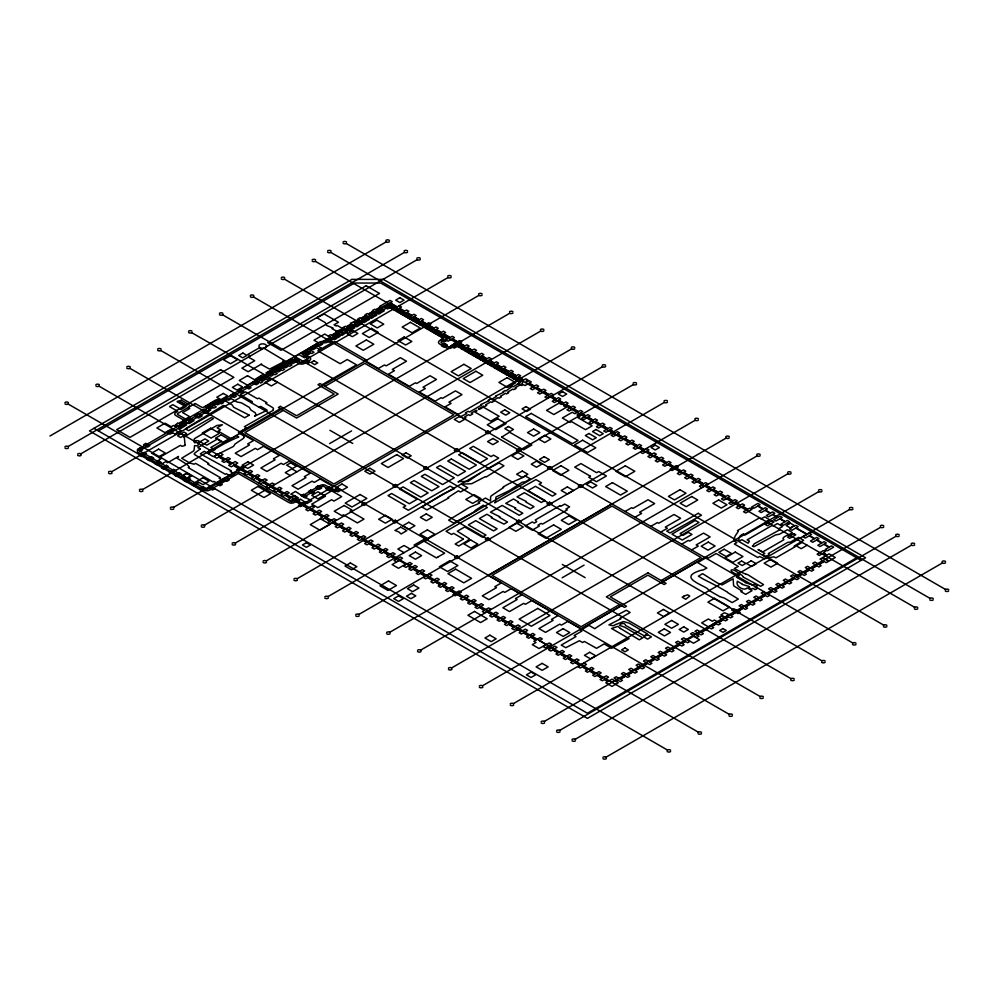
<?xml version="1.0" encoding="UTF-8"?>
<svg xmlns="http://www.w3.org/2000/svg" width="999" height="999" viewBox="0 0 999 999"><rect width="100%" height="100%" fill="white"/><g stroke="black" fill="none" stroke-linecap="round" stroke-linejoin="round"><path stroke-width="1.5" d="M620.466 628.508L639.285 639.847L642.744 637.849L624.575 627.11L619.492 625.399C620.754 622.989 625.436 622.614 625.499 625.374L644.18 635.789L647.402 633.89L629.283 623.164L624.125 621.728A3.059 1.761 0 0 0 623.026 621.69L615.971 624.437M620.466 628.508L617.882 626.323L614.835 627.434M727.597 592.557L738.323 599.038L732.167 602.597L724.25 598.026L719.879 596.665M273.276 409.677L272.889 410.289A8.104 4.683 0 0 1 272.54 410.689L244.38 426.71L246.741 427.947L238.411 432.754L243.294 435.539A5.832 3.372 0 0 1 243.719 436.014A4.945 2.86 0 0 1 243.918 436.338A4.258 2.46 0 0 1 244.043 436.663M266.92 410.389L254.533 416.233L255.831 414.597L255.419 412.912L250.836 409.952L249.375 407.442L241.408 402.834L236.975 401.998L231.194 398.663L228.521 400.212L225.299 398.351L223.102 399.625L232.093 404.82L233.691 407.292L249.226 415.134M238.599 437.025C227.847 441.533 217.77 446.828 208.254 453.696L213.249 456.58L233.454 446.441L235.115 443.968L242.732 438.873A7.08 4.096 0 0 0 243.144 438.561A5.857 3.384 0 0 0 243.619 438.099L243.843 437.774A4.258 2.46 0 0 0 244.056 437.237L244.043 436.688M463.286 539.135L455.169 544.03L458.766 546.016L467.707 540.621L469.13 538.836M249.163 415.197L244.618 417.769L223.314 405.482L185.427 428.821L188.649 430.681L211.513 417.52L213.424 418.618L184.553 436.838L183.129 436.014L186.701 433.953L186.214 433.329L184.016 432.055L180.145 434.29L177.322 432.654L180.994 430.532L178.958 429.358L181.156 428.084L177.485 425.949L175.899 426.873L174.725 426.186L176.835 424.962L181.806 427.834L184.016 426.561L179.046 423.688L184.191 420.729L189.148 423.588L191.358 422.315L186.388 419.455L189.548 417.207L182.904 419.98L183.816 420.517L178.684 423.476L177.76 422.952L174.35 425.974L173.439 425.449L171.229 426.723L165.122 423.189L156.88 427.947L165.085 432.692L170.866 429.358L172.427 430.257L170.404 431.418L174.95 434.028L176.948 432.867L179.783 434.503L177.547 435.789L180.532 437.512L182.767 436.226L184.428 437.187A7.792 4.495 0 0 0 184.34 437.762L185.04 444.617M181.219 400.149L179.408 401.211L186.476 405.232A1.299 0.749 0 0 1 186.85 405.844L178.284 400.911L177.023 401.635L185.789 406.693L181.069 409.428L172.839 404.67L169.505 406.581L177.747 411.338L175.886 412.412A3.896 2.248 0 0 0 175.899 415.609L185.364 421.029A3.896 2.248 0 0 0 186.276 421.416L138.449 449.225A3.896 2.248 0 0 0 138.461 452.422L204.108 490.147A3.896 2.248 0 0 0 209.615 490.134L237.412 474.026A1.299 0.749 0 0 1 239.248 474.026L288.836 502.497A3.896 2.248 0 0 0 294.343 502.497L300.362 499.025L307.005 503.496L311.813 500.724L304.058 496.89L322.04 486.501A1.299 0.749 0 0 1 323.863 486.488L331.343 490.659A3.896 2.248 0 0 0 336.813 490.621L339.51 489.073L337.674 488.012L334.977 489.56A1.299 0.749 0 0 1 333.154 489.572L325.662 485.414A3.896 2.248 0 0 0 320.204 485.439L302.21 495.829L295.504 491.458L290.834 494.155L296.516 496.803M49.95 436.001L386.163 241.883M68.157 446.516L404.37 252.397M98.389 430.906L354.495 283.042L380.744 283.042L861.113 560.377M80.844 453.833L417.058 259.728M261.613 364.011L248.152 371.753L241.908 368.144L254.733 360.739L248.364 357.068L250.012 355.744L247.814 354.47L259.216 347.889L261.413 349.151L262.587 348.276A3.846 2.223 0 0 1 259.29 345.08A3.846 2.223 0 0 1 265.684 344.618A3.846 2.223 0 0 1 263.848 348.189L285.115 360.964L283.466 360.864L282.58 361.376L283.491 361.9L269.555 369.106L261.001 364.36M111.751 471.678L447.964 277.572M250.974 402.572L252.41 401.748L240.322 394.767L245.417 391.833L257.505 398.813L258.828 398.039L266.945 402.722L265.684 403.446L272.627 407.542A5.232 3.022 0 0 1 273.014 407.942L273.276 408.354A4.158 2.398 0 0 1 273.439 408.978L273.414 409.215A4.82 2.785 0 0 1 273.289 409.652M259.091 407.267L260.652 406.356L266.895 409.977M200.212 448.988L197.889 447.614L204.445 443.831L206.793 445.179L217.595 438.948L221.616 441.271L210.826 447.515L213.037 448.788M200.162 449.013L194.368 453.396A4.933 2.847 0 0 0 194.443 454.42L208.828 463.536L207.767 464.16L225.312 474.288L226.336 473.701L230.619 476.173L234.515 473.913L230.245 471.441L231.356 470.804L200.349 453.821L204.271 451.298L206.481 452.572M280.394 408.703L239.385 432.367L253.546 440.547L247.652 443.956L249.463 444.992L235.215 453.221L241.059 456.593L255.307 448.376L257.58 449.687L263.486 446.278L279.32 455.419L273.414 458.828L275.075 459.79L260.864 467.982L266.908 471.478L281.119 463.274L283.354 464.56L289.248 461.163L310.214 473.264L304.32 476.673L305.969 477.622L291.983 485.701L298.102 489.223L312.088 481.156L314.248 482.405L320.142 478.996L333.354 486.625M322.053 384.765L356.531 364.86L347.29 359.515L340.159 363.673L317.844 350.899L334.278 341.446L366.77 360.202L364.623 360.439L378.459 368.431L384.49 364.947L386.126 365.896L400.362 357.679L406.493 361.213L392.257 369.43L394.43 370.691L388.399 374.163L409.378 386.276L415.409 382.804L416.62 383.504L430.045 375.749L436.451 379.445L423.014 387.2L425.337 388.536L419.305 392.02L435.127 401.148L441.158 397.664L442.445 398.401L455.482 390.871L461.975 394.617L448.926 402.147L451.086 403.396L445.054 406.88L458.266 414.51M142.645 489.522L478.858 295.404M283.354 410.414L244.905 432.604L333.928 483.991L453.846 414.76L364.822 363.361L324.912 386.413M173.551 507.355L509.765 313.249M210.752 486.426L208.529 487.712L212.587 490.059L214.81 488.773M329.633 443.581L351.598 430.894M204.445 525.199L540.659 331.081M296.578 497.052L292.707 499.275L293.768 499.887L295.979 498.613L299.663 500.736L297.452 502.01L300.824 503.958L304.683 501.735L306.893 503.009L303.034 505.232L308.179 508.204L312.038 505.981L314.248 507.255L310.389 509.478L315.534 512.45L319.393 510.227L321.603 511.5L317.744 513.723L322.889 516.708L326.76 514.473L328.958 515.746L325.1 517.981L330.244 520.954L334.116 518.718L336.326 519.992L332.455 522.227L337.612 525.199L341.471 522.964L343.681 524.238L339.81 526.473L344.967 529.445L348.826 527.21L351.036 528.483L347.177 530.719L352.322 533.691L356.181 531.468L358.391 532.742L354.533 534.964L359.677 537.937L363.536 535.714L365.746 536.987L361.888 539.21L367.033 542.182L370.904 539.959L373.102 541.233L369.243 543.456L374.388 546.441L378.259 544.205L380.457 545.479L376.598 547.714L381.755 550.686L385.614 548.451L387.824 549.725L383.953 551.96L389.111 554.932L392.969 552.697L395.179 553.97L391.308 556.206L396.466 559.178L400.324 556.942L402.535 558.216L396.278 561.838L394.068 560.564L396.091 559.39L390.946 556.418L388.923 557.579L386.713 556.306L388.736 555.144L383.591 552.172L381.568 553.334L379.358 552.06L381.381 550.899L376.236 547.927L374.213 549.088L372.003 547.814L374.026 546.653L368.881 543.668L366.845 544.842L364.647 543.568L366.67 542.395L361.513 539.423L359.49 540.596L357.292 539.323L359.315 538.149L354.158 535.177L352.135 536.351L349.925 535.077L351.948 533.903L346.803 530.931L344.78 532.105L342.57 530.831L344.593 529.657L339.448 526.685L337.425 527.847L335.214 526.573L337.237 525.412L332.093 522.44L330.07 523.601L327.859 522.327L329.882 521.166L324.737 518.194L322.714 519.355L320.504 518.081L322.527 516.92L317.37 513.936L315.347 515.109L313.149 513.836L315.172 512.662L310.015 509.69L307.992 510.864L305.794 509.59L307.817 508.416L302.66 505.444L300.637 506.618L298.426 505.344L300.449 504.17L292.345 499.488L290.322 500.661L288.112 499.388L290.135 498.214L284.99 495.242L282.967 496.416L280.756 495.142L282.779 493.968L277.635 490.996L275.612 492.157L273.401 490.884L275.424 489.722L270.267 486.75L268.244 487.912L266.046 486.638L268.069 485.477L262.912 482.505L260.889 483.666L258.691 482.392L260.714 481.231L255.557 478.246L253.534 479.42L251.323 478.146L253.346 476.973L248.202 474.001L246.179 475.174L243.968 473.901L245.991 472.727L240.846 469.755L238.823 470.929L236.613 469.655L238.636 468.481L233.491 465.509L231.306 466.795L228.684 465.284L230.831 464.048L226.136 461.263L224.113 462.425L221.903 461.151L223.926 459.99L218.769 457.018L216.746 458.179L214.123 456.668L215.634 455.207M235.339 543.031L571.553 348.926M324.088 495.304L331.743 490.884L341.67 496.628L333.953 501.086L331.606 499.725L317.882 507.654L311.75 504.12L325.474 496.191L317.957 491.77L311.775 495.342L317.957 498.913L324.076 495.379M460.102 416.883L466.733 413.611L465.422 412.849L468.106 411.288L469.43 412.05L481.618 405.02L480.806 404.545L488.973 400.774L488.161 400.299L490.359 399.026L491.183 399.5L496.328 396.528L495.516 396.054L503.683 392.27L502.872 391.808L505.082 390.534L505.894 390.996L512.437 386.288L513.249 386.75L519.667 383.042A1.299 0.749 0 0 0 519.667 381.98L456.93 345.766A1.299 0.749 0 0 0 455.094 345.766L451.685 347.739A3.896 2.248 0 0 1 446.153 347.727L439.597 343.943A3.896 2.248 0 0 1 439.61 340.759L443.007 338.798A1.299 0.749 0 0 0 443.007 337.724L389.672 307.292A1.299 0.749 0 0 0 387.837 307.292L327.497 342.133A3.896 2.248 0 0 1 325.262 342.769L322.065 343.019A1.299 0.749 0 0 0 321.316 343.231L310.926 349.375A1.299 0.749 0 0 0 310.564 349.787L310.165 351.373A3.896 2.248 0 0 1 309.066 352.647L306.206 354.295A1.299 0.749 0 0 0 306.206 355.357L309.553 357.28A3.896 2.248 0 0 1 309.553 360.464L304.383 363.461A3.896 2.248 0 0 1 298.863 363.461L295.192 361.338A1.299 0.749 0 0 0 293.344 361.338L224.251 401.223A3.896 2.248 0 0 1 221.965 401.873L219.942 402.01A1.299 0.749 0 0 0 219.181 402.222L209.266 408.004A1.299 0.749 0 0 0 208.891 408.504L208.803 409.715A3.896 2.248 0 0 1 207.68 411.213L140.297 450.287A1.299 0.749 0 0 0 140.297 451.348L205.944 489.073A1.299 0.749 0 0 0 207.78 489.073L235.564 472.964A3.896 2.248 0 0 1 241.084 472.964L290.659 501.436A1.299 0.749 0 0 0 292.507 501.436L298.514 497.964L294.368 495.779L290.509 498.002L285.352 495.029L289.223 492.794L287.013 491.52L283.142 493.756L277.997 490.784L281.855 488.548L279.658 487.275L275.786 489.51L270.642 486.538L274.5 484.303L272.29 483.029L268.431 485.264L263.286 482.292L267.145 480.057L264.935 478.783L261.076 481.019L255.931 478.034L259.79 475.811L257.58 474.537L253.721 476.76L248.564 473.788L252.435 471.565L250.225 470.292L246.366 472.515L241.209 469.542L245.08 467.32L242.869 466.046L239.011 468.269L233.853 465.297L237.712 463.061L235.127 461.563L231.256 463.798L226.498 461.051L230.357 458.816L228.159 457.542L224.288 459.777L219.143 456.805L223.002 454.57L220.392 453.059L216.009 454.995M460.539 417.182L459.365 416.508L454.283 419.43L459.365 422.365L464.448 419.43L462.425 418.219M463.773 419.006L465.984 417.732L464.622 416.945L468.581 414.672L470.017 415.497L472.714 413.948L471.266 413.111L476.211 410.264L477.06 410.751L474.85 412.025L490.684 421.166L499.15 416.283L483.316 407.13L479.258 409.478L478.421 408.991L483.454 406.081L484.478 406.668L486.688 405.394L485.664 404.807L490.809 401.835L491.833 402.422L494.043 401.148L493.019 400.562L498.164 397.59L499.188 398.176L501.398 396.903L500.374 396.316L505.531 393.331L506.555 393.931L508.753 392.657L507.729 392.058L512.887 389.086L513.911 389.685L516.108 388.411L515.084 387.812L521.515 384.116A3.896 2.248 0 0 0 521.515 380.919L458.766 344.705A3.896 2.248 0 0 0 453.246 344.705L449.837 346.665A1.299 0.749 0 0 1 448.002 346.665L441.446 342.882A1.299 0.749 0 0 1 441.446 341.82L444.842 339.86A3.896 2.248 0 0 0 444.83 336.663L391.496 306.218A3.896 2.248 0 0 0 386.001 306.231L344.98 329.92L337.25 325.449L336.213 326.049L334.066 324.812L338.474 322.265L324.101 313.973L316.933 317.794L325.312 322.64L326.661 325.474L333.004 328.022L332.03 328.584L339.66 332.979L325.662 341.071A1.299 0.749 0 0 1 324.912 341.283L321.715 341.533A3.896 2.248 0 0 0 319.455 342.182L309.066 348.326A3.896 2.248 0 0 0 307.992 349.575L307.592 351.161A1.299 0.749 0 0 1 307.217 351.586L304.37 353.234A3.896 2.248 0 0 0 304.37 356.418L307.717 358.341A1.299 0.749 0 0 1 307.717 359.403L302.547 362.4A1.299 0.749 0 0 1 300.699 362.4L297.028 360.264A3.896 2.248 0 0 0 291.508 360.264L222.415 400.162A1.299 0.749 0 0 1 221.653 400.374L219.63 400.524A3.896 2.248 0 0 0 217.332 401.173L207.417 406.943A3.896 2.248 0 0 0 206.293 408.441L206.206 409.665A1.299 0.749 0 0 1 205.831 410.164L189.036 419.955A1.299 0.749 0 0 1 187.188 419.967L177.735 414.548A1.299 0.749 0 0 1 177.722 413.474L188.324 407.367A3.896 2.248 0 0 0 188.299 404.17L181.231 400.137M266.246 560.876L602.459 366.77M451.311 459.016L447.752 461.076L465.497 471.328L457.879 475.724L440.097 465.497L436.538 467.557L454.283 477.809L442.607 484.54L424.875 474.3L421.266 476.373L438.998 486.625L431.755 490.809L414.023 480.569L410.414 482.654L428.146 492.894L420.791 497.14L403.072 486.9L399.45 488.973L417.182 499.225L409.34 503.746L391.62 493.506L388.012 495.591L405.744 505.831L403.196 507.292L408.341 510.264L450.212 486.101L454.508 488.586L442.37 494.405L421.915 507.005L426.973 509.915L448.713 498.002L447.964 497.577L458.391 490.821L460.464 492.02L467.757 487.824L461.55 484.24L471.815 483.666L485.464 476.585L486.188 476.998L503.958 465.809L499.001 462.949L486.813 469.393M297.14 578.721L633.354 384.603M328.047 596.553L664.26 402.447M358.941 614.397L695.154 420.279M612.025 503.796L488.136 575.324L501.323 582.929L494.842 586.675L496.515 587.637L482.28 595.854L488.898 599.675L503.134 591.458L504.782 592.407L511.251 588.673L521.94 594.83L515.459 598.576L517.12 599.525L502.872 607.754L509.502 611.575L523.738 603.346L525.399 604.308L531.868 600.574L557.966 615.634L551.498 619.38L553.159 620.329L538.911 628.558L545.529 632.379L559.777 624.15L561.426 625.112L567.907 621.378L581.118 629.008L621.553 605.669M389.847 632.23L726.061 438.124M625.212 511.401L631.693 507.667L632.954 508.404L648.051 499.762L654.645 503.596L639.572 512.225L641.62 513.399L635.139 517.145M420.741 650.074L756.955 455.969M650.961 526.273L657.442 522.539L658.703 523.264L674.038 514.485L680.631 518.331L665.322 527.085L667.369 528.271L660.888 532.005M562.112 577.797L584.078 565.109M451.635 667.919L787.849 473.801M681.867 544.105L688.336 540.372L689.572 541.083L703.558 533.091L710.152 536.925L696.191 544.905L698.264 546.103L691.795 549.85M619.567 604.52L581.118 626.71L492.107 575.324L612.025 506.081L701.036 557.479L661.126 580.519M482.542 685.751L818.755 491.645M663.111 581.668L705.019 557.479M513.436 703.596L849.649 509.478M802.272 542.357L796.24 545.841L801.173 548.688L807.204 545.204M544.343 721.428L880.556 527.322M856.655 557.792L587.412 713.236L93.931 428.334M559.79 730.356L896.003 536.238M575.237 739.272L911.45 545.167M606.131 757.117L942.344 562.999M741.895 591.021L740.871 591.608L745.629 594.368L752.035 590.671L747.277 587.912C744.105 591.483 735.114 586.288 737.362 581.243L740.808 583.229A13.349 7.705 0 0 1 741.495 583.691A17.345 10.015 0 0 1 741.745 583.866L742.307 584.253M743.219 534.103C740.921 534.29 736.076 539.61 740.134 540.696L741.907 539.672L748.101 543.244L749.437 541.208L747.115 539.86L772.19 525.387L773.226 525.973L777.447 523.538L782.579 526.498L778.358 528.946L779.807 529.782L754.095 543.893L753.471 545.079A5.432 3.134 0 0 1 753.034 545.591A3.996 2.31 0 0 1 752.397 546.041L753.808 546.728A4.62 2.672 0 0 1 754.295 546.503L775.574 534.927L779.457 534.24L787.462 529.72L792.282 532.567C791.208 534.49 779.657 537.062 783.903 539.747L762.724 551.96L758.054 549.537L764.822 553.446L762.961 554.52C763.636 557.942 771.365 554.845 768.356 553.546L787.624 542.42L790.434 542.082L798.576 537.362L803.658 540.284L794.068 546.141L795.129 546.753L775.861 557.879L773.975 556.793L764.472 558.703L759.54 556.493L757.754 557.529L734.377 544.018L736.837 542.607L733.666 540.422L735.089 536.188A5.544 3.197 0 0 1 735.202 535.963L738.348 531.243L737.449 530.594L759.34 517.957L760.938 518.881L764.784 516.82L769.655 519.805L765.958 521.778L766.995 522.377L745.104 535.014L743.481 534.078M612.3 628.209L614.647 627.459M615.659 624.512L613.249 625.774L608.915 624.862L620.866 618.731L620.042 618.256L630.144 612.474L626.323 610.252L607.467 620.317L594.742 628.671L588.998 625.349L580.494 630.269L581.88 631.068L574.163 635.526L575.986 636.575L561.238 645.092L565.771 647.714L579.42 640.709L582.567 642.532L584.427 641.458L596.553 648.339L604.145 643.918L611.638 648.251L629.058 638.623L611.525 628.458M467.907 481.468L479.907 473.376M467.807 481.481L459.665 481.518A6.568 3.796 0 0 0 458.029 481.955L498.701 458.104L493.556 455.132L491.071 456.568L473.326 446.316L469.717 448.389L487.462 458.641L480.007 462.949L462.275 452.697L458.666 454.77L476.411 465.034L469.105 469.243L451.373 458.991M746.103 574.288L747.302 574.487M746.041 574.288L740.846 571.89M750.836 584.328L745.679 582.829A6.843 3.946 0 0 1 744.917 582.305L744.63 582.055A6.693 3.871 0 0 0 743.793 581.418L736.325 577.097L739.235 575.412C724.725 569.855 732.966 567.282 738.323 573.176M740.684 571.803L734.29 568.481L738.323 566.408L716.196 553.521L708.279 558.091L706.892 557.292L697.664 562.612L706.855 568.081L703.134 569.992A9.678 5.594 0 0 0 699.55 570.741C679.77 577.247 699.1 583.503 707.13 588.386A2.423 1.399 0 0 1 707.442 588.611L708.204 589.61A7.605 4.396 0 0 0 708.453 589.959L708.791 590.297M751.086 584.427L752.522 585.214L754.47 584.078L757.404 585.776L755.069 587.125L757.354 588.448L755.219 589.672L752.934 588.361L751.523 589.173L748.601 587.474L749.587 586.9L748.351 586.226L742.906 584.615A14.61 8.442 0 0 1 742.394 584.315L742.394 584.315M719.63 596.565L709.003 590.434M738.473 573.264L742.157 575.387L743.244 577.072M346.253 243.481L945.504 589.447M330.806 252.397L930.044 598.376M399.275 305.744L401.486 307.018L399.463 308.179L404.607 311.151L406.63 309.99L408.841 311.263L406.818 312.425L411.963 315.397L413.986 314.235L416.196 315.509L414.173 316.671L419.33 319.655L421.353 318.481L423.551 319.755L421.528 320.929L426.685 323.901L428.708 322.727L430.906 324.001L428.883 325.174L434.041 328.147L436.063 326.973L438.274 328.246L436.251 329.42L441.396 332.392L443.419 331.218L445.629 332.505L443.606 333.666L450.212 337.475L452.235 336.313L454.433 337.587L452.41 338.748L457.567 341.72L459.59 340.559L461.788 341.833L459.765 343.007L464.922 345.979L466.945 344.805L469.155 346.079L467.132 347.252L472.277 350.224L474.3 349.051L476.511 350.324L474.488 351.498L479.632 354.47L481.655 353.296L483.866 354.57L481.843 355.744L486.988 358.716L489.011 357.542L491.221 358.828L489.198 359.99L494.343 362.962L496.366 361.8L498.576 363.074L496.553 364.235L501.71 367.207L503.733 366.046L505.931 367.32L503.908 368.481L509.065 371.453L511.088 370.292L513.286 371.566L511.263 372.739L516.421 375.711L518.444 374.538L520.654 375.811L518.631 376.985L523.776 379.957L525.799 378.783L528.009 380.057L525.986 381.231L527.047 381.843L529.07 380.681L531.281 381.955L529.258 383.117L534.403 386.089L536.426 384.927L538.636 386.201L536.613 387.362L541.758 390.334L543.781 389.173L545.991 390.447L543.968 391.608L549.125 394.593L551.148 393.419L553.346 394.692L551.323 395.866L556.48 398.838L558.503 397.664L560.714 398.938L558.678 400.112L563.836 403.084L565.859 401.91L568.069 403.184L566.046 404.358L571.191 407.33L573.214 406.156L575.424 407.43L573.401 408.603L578.546 411.576L580.569 410.414L582.779 411.688L580.756 412.849L585.901 415.821L587.924 414.66L590.134 415.934L588.111 417.095L593.256 420.067L595.279 418.906L597.489 420.179L595.466 421.341L600.624 424.325L602.647 423.151L604.845 424.425L602.822 425.599L607.979 428.571L610.002 427.397L612.212 428.671L610.189 429.845L615.334 432.817L617.357 431.643L619.567 432.917L617.544 434.09L622.689 437.062L624.712 435.889L626.922 437.162L624.899 438.336L630.044 441.308L632.067 440.147L634.278 441.421L632.255 442.582L637.399 445.554L639.422 444.393L641.633 445.666L639.61 446.828L644.767 449.8L646.79 448.638L648.988 449.912L646.965 451.073L652.122 454.046L654.145 452.884L656.343 454.158L654.32 455.332L659.477 458.304L661.5 457.13L663.711 458.404L661.688 459.577L666.832 462.549L668.855 461.376L671.066 462.649L669.043 463.823L674.188 466.795L676.211 465.621L678.421 466.895L676.398 468.069L681.543 471.041L683.566 469.88L685.776 471.153L683.753 472.315L688.898 475.287L690.921 474.125L693.131 475.399L691.108 476.56L696.266 479.532L698.289 478.371L700.486 479.645L698.463 480.806L703.621 483.778L705.644 482.617L707.841 483.891L705.818 485.064L710.976 488.036L712.999 486.863L715.209 488.136L713.186 489.31L718.331 492.282L720.354 491.108L722.564 492.382L720.541 493.556L725.686 496.528L727.709 495.354L729.919 496.628L727.896 497.802L733.041 500.774L735.064 499.612L737.274 500.886L735.252 502.047L740.396 505.019L742.419 503.858L744.63 505.132L742.607 506.293L747.764 509.265L749.787 508.104L750.699 508.628L752.547 507.567L751.623 507.042L757.879 503.434L760.077 504.707L758.054 505.869L763.211 508.841L765.234 507.679L767.444 508.953L765.421 510.114L770.566 513.086L772.589 511.925L774.799 513.199L772.776 514.36L777.921 517.345L779.944 516.171L782.155 517.445L780.132 518.618L785.276 521.59L787.299 520.417L789.51 521.69L787.487 522.864L788.96 523.713L787.112 523.076L783.253 525.299L781.043 524.025L784.914 521.803L779.757 518.831L775.898 521.053L773.688 519.78L777.559 517.557L772.402 514.572L768.543 516.808L766.333 515.534L770.192 513.299L765.047 510.327L761.188 512.562L758.978 511.288L762.836 509.053L757.692 506.081L753.833 508.316L752.909 507.779L751.073 508.841L751.985 509.378L745.741 512.986L743.531 511.713L747.389 509.478L742.245 506.505L738.373 508.741L736.176 507.467L740.034 505.232L734.889 502.26L731.018 504.495L728.82 503.221L732.679 500.986L727.522 498.014L723.663 500.249L721.453 498.963L725.324 496.74L720.167 493.768L716.308 495.991L714.098 494.717L717.969 492.495L712.811 489.522L708.953 491.745L706.743 490.472L710.601 488.249L705.456 485.277L701.598 487.5L699.387 486.226L703.246 483.991L698.101 481.019L694.243 483.254L692.032 481.98L695.891 479.745L690.746 476.773L686.875 479.008L684.677 477.734L688.536 475.499L683.391 472.527L679.52 474.762L677.31 473.489L681.181 471.253L676.023 468.281L672.165 470.517L669.954 469.23L673.826 467.008L668.668 464.036L664.81 466.258L662.599 464.985L666.458 462.762L661.313 459.79L657.454 462.013L655.244 460.739L659.103 458.516L653.958 455.544L650.099 457.767L647.889 456.493L651.748 454.27L646.603 451.286L642.732 453.521L640.534 452.247L644.392 450.012L639.248 447.04L635.376 449.275L633.179 448.002L637.037 445.766L631.892 442.794L628.021 445.03L625.811 443.756L629.682 441.521L624.525 438.549L620.666 440.784L618.456 439.51L622.327 437.275L617.17 434.303L613.311 436.526L611.101 435.252L614.959 433.029L609.815 430.057L605.956 432.28L603.746 431.006L607.604 428.783L602.459 425.811L598.601 428.034L596.391 426.76L600.249 424.538L595.104 421.553L591.233 423.788L589.035 422.515L592.894 420.279L587.749 417.307L583.878 419.543L581.68 418.269L585.539 416.034L580.382 413.062L577.01 415.01L579.994 416.733L578.146 417.794L592.132 425.874L585.514 429.695L571.528 421.615L570.054 422.465L562.337 418.007L572.265 412.275L574.8 413.736L578.184 411.788L573.026 408.816L569.168 411.051L566.957 409.777L570.829 407.542L565.671 404.57L563.536 405.794L566.258 407.367L553.821 414.548L546.54 410.352L558.978 403.171L561.338 404.52L563.461 403.296L558.316 400.324L554.457 402.547L552.247 401.273L556.106 399.051L550.961 396.079L547.102 398.301L544.892 397.028L548.751 394.805L543.606 391.82L539.735 394.056L537.537 392.782L541.396 390.547L536.251 387.575L532.38 389.81L530.182 388.536L534.04 386.301L528.883 383.329L525.024 385.564L523.376 384.603L521.715 385.564L518.031 383.441L523.414 380.169L518.256 377.197L514.398 379.42L512.187 378.146L516.046 375.924L510.901 372.952L507.042 375.174L504.832 373.901L508.691 371.665L503.546 368.693L499.687 370.929L497.477 369.655L501.336 367.42L496.191 364.448L492.32 366.683L490.122 365.409L493.981 363.174L488.836 360.202L484.965 362.437L482.754 361.163L486.625 358.928L481.468 355.956L477.609 358.191L475.399 356.905L479.27 354.682L474.113 351.71L470.254 353.933L468.044 352.659L471.915 350.437L466.758 347.465L462.899 349.687L460.689 348.414L464.547 346.191L459.403 343.219L455.544 345.442L453.334 344.168L457.192 341.933L452.048 338.961L448.189 341.196L445.979 339.922L449.837 337.687L443.231 333.878L439.373 336.114L437.162 334.84L441.034 332.605L435.876 329.633L432.018 331.855L429.807 330.582L433.666 328.359L428.521 325.387L424.662 327.61L422.452 326.336L426.311 324.113L421.166 321.141L417.307 323.364L415.097 322.09L418.956 319.867L413.811 316.895L409.94 319.118L407.742 317.844L411.6 315.609L406.456 312.637L402.585 314.872L400.387 313.599L404.245 311.363L399.088 308.391L395.229 310.627L393.019 309.353M397.252 306.905L390.209 302.834L392.232 301.673L390.022 300.399L379.545 306.456L380.457 306.98L375.612 309.79L374.687 309.253L372.477 310.527L373.401 311.064L368.244 314.036L367.332 313.499L365.122 314.772L366.046 315.309L360.889 318.281L359.977 317.744L357.767 319.018L358.691 319.555L350.412 323.276L351.323 323.801L346.178 326.773L345.254 326.248L343.057 327.522L343.968 328.047L335.689 331.768L336.613 332.292L331.468 335.264L330.544 334.74L328.334 336.014L334.59 339.623L336.8 338.349L331.83 335.477L336.988 332.505L341.945 335.377L344.156 334.103L339.185 331.231L344.343 328.259L349.3 331.131L351.511 329.857L346.541 326.985L351.698 324.013L356.668 326.885L358.866 325.612L353.908 322.739L359.053 319.767L364.023 322.64L366.221 321.353L361.263 318.494L366.408 315.522L371.378 318.381L373.589 317.108L368.619 314.248L373.763 311.276L378.733 314.136L380.944 312.862L375.974 310.002L389.847 303.047L396.89 307.118M315.347 261.326L914.597 607.292M284.453 279.158L883.703 625.137M747.814 574.675L763.561 584.627L760.701 586.288L743.431 577.21M253.559 297.003L852.796 642.969M306.193 360.102L309.877 362.225L307.667 363.499L303.983 361.376M222.652 314.835L821.902 660.814M710.364 625.749L711.325 626.298L716.108 623.538L715.072 622.939L701.023 632.242L697.165 630.019L694.954 631.293L698.813 633.516L696.615 634.79L692.744 632.567L690.534 633.841L696.79 637.449L699 636.176L696.977 635.002L699.188 633.728L701.211 634.902L703.408 633.628L701.385 632.454L709.49 627.784L711.513 628.958L713.711 627.684L711.688 626.51L716.47 623.751L718.493 624.924L720.704 623.638L718.681 622.477L723.463 619.717L725.486 620.879L727.697 619.605L725.674 618.443L728.608 616.745L730.631 617.906L732.841 616.633L730.818 615.471L735.963 612.499L737.986 613.661L740.197 612.387L738.174 611.226L743.331 608.241L745.354 609.415L747.552 608.141L745.529 606.967L750.686 603.995L752.709 605.169L754.919 603.896L752.884 602.722L758.041 599.75L760.064 600.923L762.274 599.65L760.251 598.476L765.396 595.504L767.419 596.678L769.63 595.404L767.607 594.23L772.751 591.258L774.774 592.419L776.985 591.146L774.962 589.984L780.107 587.012L782.13 588.174L784.34 586.9L782.317 585.739L787.462 582.767L789.485 583.928L791.695 582.654L789.672 581.493L794.829 578.508L796.852 579.682L799.05 578.409L797.027 577.235L802.185 574.263L804.207 575.436L806.418 574.163L804.395 572.989L809.54 570.017L811.563 571.191L813.773 569.917L811.75 568.743L816.895 565.771L818.918 566.945L821.128 565.671L819.105 564.497L824.25 561.525L826.273 562.687L828.483 561.413L826.46 560.252L827.035 559.927L829.058 561.088L835.301 557.479L829.058 553.871L827.035 555.032L823.538 553.021L826.473 550.262L827.397 550.786L833.653 547.177L831.443 545.904L829.42 547.077L824.275 544.093L826.298 542.932L824.088 541.658L822.065 542.819L816.92 539.847L818.943 538.686L816.732 537.412L814.709 538.573L809.552 535.601L811.575 534.44L809.377 533.166L807.354 534.328L800.549 530.407L796.128 527.847L798.151 526.685L795.941 525.412L793.019 526.485L789.697 529.02L791.895 530.294L795.766 528.059L806.98 534.54L803.121 536.775L805.331 538.049L809.19 535.814L814.335 538.786L810.476 541.021L812.686 542.295L816.545 540.059L821.69 543.031L817.831 545.267L820.042 546.54L823.9 544.305L829.058 547.29L825.186 549.512L826.111 550.049L824.275 551.111L823.351 550.574L817.095 554.183L819.305 555.456L823.164 553.234L826.66 555.244L822.801 557.479L826.66 559.702L822.227 557.804L820.017 559.078L823.888 561.313L818.73 564.285L814.872 562.05L812.662 563.324L816.533 565.559L811.375 568.531L807.517 566.308L805.306 567.582L809.165 569.805L804.02 572.777L800.162 570.554L797.951 571.828L801.81 574.05L796.665 577.022L792.806 574.8L790.596 576.073L794.455 578.296L789.31 581.281L785.439 579.045L783.241 580.319L787.1 582.554L781.955 585.526L778.084 583.291L775.886 584.565L779.744 586.8L774.587 589.772L770.729 587.537L768.518 588.811L772.389 591.046L767.232 594.018L763.373 591.783L761.163 593.056L765.034 595.292L759.877 598.264L756.018 596.041L753.808 597.315L757.667 599.537L752.522 602.509L748.663 600.287L746.453 601.56L750.311 603.783L745.167 606.755L741.308 604.532L739.098 605.806L742.956 608.029L737.811 611.013L733.94 608.778L731.743 610.052L735.601 612.287L730.456 615.259L724.512 612.762L720.966 614.81L725.149 617.232L727.309 615.983L728.246 616.533L725.299 618.231L721.44 615.996L719.23 617.27L723.089 619.505L718.318 622.265L714.447 620.029L712.337 621.253L708.403 618.98L701.635 622.889L708.403 626.798M191.758 332.679L790.996 678.646M329.907 430.282L352.747 443.469M562.3 564.447L585.152 577.647M160.851 350.524L760.102 696.49M129.957 368.356L729.208 714.335M296.89 471.79L291.795 468.843L285.252 472.627L290.334 475.561M410.227 549.063L404.046 545.504L397.864 549.063L404.046 552.634M214.872 449.875L213.436 449.051L209.153 451.036M99.063 386.201L698.301 732.167M208.791 451.248L207.193 452.659L208.629 453.496M168.394 430.781L172.165 432.954L170.155 434.103L166.396 431.93M68.157 404.033L667.407 750.012M463.361 538.998L453.621 533.341L451.623 534.49L446.041 531.268L487.337 507.542L483.266 505.194L475.012 510.639L475.724 511.063L453.621 523.064L448.626 520.142L469.48 507.455L479.72 503.134L478.196 502.26L485.477 498.051L490.559 500.986L490.571 497.39A7.98 4.608 0 0 1 491.271 495.866L503.596 487.487L503.021 487.15C510.189 482.517 517.944 479.982 525.499 476.098L530.332 478.896L525.349 481.768L522.177 482.242L509.178 490.709L495.991 497.027L495.454 501.848A7.055 4.071 0 0 1 494.655 502.809L535.963 479.607L541.533 482.829L539.073 484.253L555.981 494.03L552.385 496.116L535.452 486.326L527.984 490.621L544.93 500.412L541.333 502.509L524.363 492.694L517.045 496.903L526.373 501.51L525.699 501.91L534.028 506.718L530.432 508.803L517.607 502.372L518.456 501.885L513.436 498.988L505.794 503.371L515.659 507.954L514.697 508.516L522.802 513.199L519.205 515.284L502.185 505.444L490.484 512.162L499.999 516.845L499.288 517.257L507.542 522.027L503.946 524.113L491.208 517.719L492.045 517.232L486.863 514.248L479.358 518.556L497.127 528.821L493.531 530.906L475.749 520.629L468.344 524.887L485.989 535.077L482.392 537.162L464.735 526.96L457.305 531.231L469.093 538.623M727.472 592.145L716.77 585.951A2.398 1.386 0 0 0 716.42 585.789L703.721 579.32A12.975 7.492 0 0 0 703.084 578.97L698.363 576.198L702.584 573.663L717.432 582.979L722.077 584.927L733.116 578.796L733.641 585.814L741.832 590.946M238.599 436.963L236.788 435.552L231.293 438.723L218.157 431.118L220.479 429.795L217.108 427.834L222.427 424.762L216.845 425.474L194.268 438.773L194.281 442.445L195.105 442.919L195.604 440.547L198.951 440.859L198.576 442.607L204.97 438.898L208.704 441.046L203.821 443.881L200.599 442.02L198.439 443.269L197.864 445.941L194.518 445.629L194.118 450.124A7.805 4.508 0 0 1 193.232 451.198L181.656 458.266L189.897 463.074L194.156 464.198L195.604 463.361L220.392 477.672L219.168 478.371L223.027 480.594L217.782 483.628L213.936 481.393L213.024 481.918L188.237 467.619L189.286 467.008L187.188 464.635L177.36 458.404A3.571 2.06 0 0 1 177.385 457.654L178.534 456.431L167.632 462.724L165.722 461.625L162.075 463.723L157.293 460.964L160.939 458.853L158.953 457.717L180.382 445.354L182.08 446.328L185.115 445.429L185.04 444.63M235.602 544.555A2.085 1.199 0 0 1 232.143 544.555M232.143 543.219A2.085 1.199 0 0 1 235.602 543.219M574.762 348.738A2.085 1.199 0 0 1 571.303 348.738M571.303 347.402A2.085 1.199 0 0 1 574.762 347.402M68.419 448.027A2.085 1.199 0 0 1 64.96 448.027M64.96 446.69A2.085 1.199 0 0 1 68.419 446.69M407.58 252.223A2.085 1.199 0 0 1 404.108 252.223M404.108 250.886A2.085 1.199 0 0 1 407.58 250.886M81.106 455.357A2.085 1.199 0 0 1 77.647 455.357M77.647 454.021A2.085 1.199 0 0 1 81.106 454.021M420.267 259.553A2.085 1.199 0 0 1 416.808 259.553M416.808 258.217A2.085 1.199 0 0 1 420.267 258.217M112.013 473.201A2.085 1.199 0 0 1 108.541 473.201M108.541 471.865A2.085 1.199 0 0 1 112.013 471.865M451.161 277.385A2.085 1.199 0 0 1 447.702 277.385M447.702 276.049A2.085 1.199 0 0 1 451.161 276.049M142.907 491.033A2.085 1.199 0 0 1 139.448 491.033M139.448 489.697A2.085 1.199 0 0 1 142.907 489.697M482.067 295.229A2.085 1.199 0 0 1 478.596 295.229M478.596 293.893A2.085 1.199 0 0 1 482.067 293.893M173.814 508.878A2.085 1.199 0 0 1 170.342 508.878M170.342 507.542A2.085 1.199 0 0 1 173.814 507.542M512.962 313.062A2.085 1.199 0 0 1 509.502 313.062M509.502 311.725A2.085 1.199 0 0 1 512.962 311.725M204.708 526.71A2.085 1.199 0 0 1 201.249 526.71M201.249 525.374A2.085 1.199 0 0 1 204.708 525.374M543.868 330.906A2.085 1.199 0 0 1 540.397 330.906M540.397 329.57A2.085 1.199 0 0 1 543.868 329.57M266.508 562.4A2.085 1.199 0 0 1 263.037 562.4M263.037 561.063A2.085 1.199 0 0 1 266.508 561.063M605.656 366.583A2.085 1.199 0 0 1 602.197 366.583M602.197 365.247A2.085 1.199 0 0 1 605.656 365.247M297.402 580.232A2.085 1.199 0 0 1 293.943 580.232M293.943 578.896A2.085 1.199 0 0 1 297.402 578.896M636.563 384.428A2.085 1.199 0 0 1 633.091 384.428M633.091 383.092A2.085 1.199 0 0 1 636.563 383.092M328.309 598.076A2.085 1.199 0 0 1 324.837 598.076M324.837 596.74A2.085 1.199 0 0 1 328.309 596.74M667.457 402.26A2.085 1.199 0 0 1 663.998 402.26M663.998 400.924A2.085 1.199 0 0 1 667.457 400.924M359.203 615.908A2.085 1.199 0 0 1 355.744 615.908M355.744 614.572A2.085 1.199 0 0 1 359.203 614.572M698.363 420.104A2.085 1.199 0 0 1 694.892 420.104M694.892 418.768A2.085 1.199 0 0 1 698.363 418.768M390.097 633.753A2.085 1.199 0 0 1 386.638 633.753M386.638 632.417A2.085 1.199 0 0 1 390.097 632.417M729.258 437.937A2.085 1.199 0 0 1 725.798 437.937M725.798 436.6A2.085 1.199 0 0 1 729.258 436.6M421.004 651.598A2.085 1.199 0 0 1 417.532 651.598M417.532 650.262A2.085 1.199 0 0 1 421.004 650.262M760.164 455.781A2.085 1.199 0 0 1 756.693 455.781M756.693 454.445A2.085 1.199 0 0 1 760.164 454.445M451.898 669.43A2.085 1.199 0 0 1 448.439 669.43M448.439 668.094A2.085 1.199 0 0 1 451.898 668.094M791.058 473.626A2.085 1.199 0 0 1 787.599 473.626M787.599 472.29A2.085 1.199 0 0 1 791.058 472.29M482.804 687.275A2.085 1.199 0 0 1 479.333 687.275M479.333 685.938A2.085 1.199 0 0 1 482.804 685.938M821.952 491.458A2.085 1.199 0 0 1 818.493 491.458M818.493 490.122A2.085 1.199 0 0 1 821.952 490.122M513.698 705.107A2.085 1.199 0 0 1 510.239 705.107M510.239 703.771A2.085 1.199 0 0 1 513.698 703.771M852.859 509.303A2.085 1.199 0 0 1 849.387 509.303M849.387 507.967A2.085 1.199 0 0 1 852.859 507.967M544.605 722.951A2.085 1.199 0 0 1 541.133 722.951M541.133 721.615A2.085 1.199 0 0 1 544.605 721.615M883.753 527.135A2.085 1.199 0 0 1 880.294 527.135M880.294 525.799A2.085 1.199 0 0 1 883.753 525.799M560.052 731.867A2.085 1.199 0 0 1 556.58 731.867M556.58 730.531A2.085 1.199 0 0 1 560.052 730.531M899.2 536.063A2.085 1.199 0 0 1 895.741 536.063M895.741 534.727A2.085 1.199 0 0 1 899.2 534.727M575.499 740.783A2.085 1.199 0 0 1 572.04 740.783M572.04 739.447A2.085 1.199 0 0 1 575.499 739.447M914.659 544.979A2.085 1.199 0 0 1 911.188 544.979M911.188 543.643A2.085 1.199 0 0 1 914.659 543.643M606.393 758.628A2.085 1.199 0 0 1 602.934 758.628M602.934 757.292A2.085 1.199 0 0 1 606.393 757.292M945.554 562.824A2.085 1.199 0 0 1 942.094 562.824M942.094 561.488A2.085 1.199 0 0 1 945.554 561.488M670.604 751.523A2.085 1.199 0 0 1 667.145 751.523M667.145 750.187A2.085 1.199 0 0 1 670.604 750.187M701.498 733.691A2.085 1.199 0 0 1 698.039 733.691M698.039 732.354A2.085 1.199 0 0 1 701.51 732.354M732.404 715.846A2.085 1.199 0 0 1 728.945 715.846M728.945 714.51A2.085 1.199 0 0 1 732.404 714.51M763.298 698.001A2.085 1.199 0 0 1 759.839 698.001M759.839 696.678A2.085 1.199 0 0 1 763.298 696.678M794.205 680.169A2.085 1.199 0 0 1 790.746 680.169M790.746 678.833A2.085 1.199 0 0 1 794.205 678.833M825.099 662.325A2.085 1.199 0 0 1 821.64 662.325M821.64 660.988A2.085 1.199 0 0 1 825.099 660.988M855.993 644.492A2.085 1.199 0 0 1 852.547 644.492M852.534 643.156A2.085 1.199 0 0 1 856.006 643.156M886.9 626.648A2.085 1.199 0 0 1 883.441 626.648M883.441 625.312A2.085 1.199 0 0 1 886.9 625.312M917.794 608.803A2.085 1.199 0 0 1 914.335 608.816M914.335 607.479A2.085 1.199 0 0 1 917.794 607.479M933.241 599.887A2.085 1.199 0 0 1 929.794 599.887M929.782 598.551A2.085 1.199 0 0 1 933.253 598.551M948.7 590.971A2.085 1.199 0 0 1 945.241 590.971M945.241 589.635A2.085 1.199 0 0 1 948.7 589.635M346.516 243.294A2.085 1.199 0 0 1 343.057 243.294M343.057 241.97A2.085 1.199 0 0 1 346.516 241.97M389.373 241.708A2.085 1.199 0 0 1 385.901 241.708M385.901 240.372A2.085 1.199 0 0 1 389.373 240.372M331.069 252.223A2.085 1.199 0 0 1 327.597 252.223M327.61 250.886A2.085 1.199 0 0 1 331.056 250.886M315.609 261.139A2.085 1.199 0 0 1 312.15 261.139M312.15 259.802A2.085 1.199 0 0 1 315.609 259.802M284.715 278.983A2.085 1.199 0 0 1 281.256 278.983M281.256 277.647A2.085 1.199 0 0 1 284.715 277.647M253.808 296.815A2.085 1.199 0 0 1 250.349 296.815M250.349 295.479A2.085 1.199 0 0 1 253.808 295.479M222.914 314.66A2.085 1.199 0 0 1 219.455 314.66M219.455 313.324A2.085 1.199 0 0 1 222.914 313.324M192.02 332.492A2.085 1.199 0 0 1 188.561 332.492M188.561 331.168A2.085 1.199 0 0 1 192.02 331.168M161.114 350.337A2.085 1.199 0 0 1 157.655 350.337M157.655 349.001A2.085 1.199 0 0 1 161.114 349.001M130.22 368.181A2.085 1.199 0 0 1 126.761 368.181M126.761 366.845A2.085 1.199 0 0 1 130.22 366.845M99.313 386.014A2.085 1.199 0 0 1 95.854 386.014M95.854 384.677A2.085 1.199 0 0 1 99.313 384.677M68.419 403.858A2.085 1.199 0 0 1 64.96 403.858M64.96 402.522A2.085 1.199 0 0 1 68.419 402.522M501.685 437.137L523.476 449.825L531.88 444.98L509.552 432.205L501.685 437.137M438.286 556.768L436.463 557.917L414.073 545.092L422.465 540.247L444.667 553.171L438.286 556.768M695.341 520.417L671.952 534.153L682.23 540.059L691.957 534.44L688.261 532.317L683.141 535.277L680.132 533.566L699 522.489L695.341 520.417M330.257 337.25L320.504 342.869L322.677 344.131L320.467 345.404L317.557 343.718L315.759 344.767L321.378 348.002L319.168 349.275L313.549 346.041L312.412 346.69L315.322 348.376L313.112 349.65L310.202 347.964L308.404 349.013L314.023 352.26L311.813 353.534L306.193 350.287L301.049 353.259L306.668 356.506L304.458 357.779L298.838 354.533L293.681 357.505L299.3 360.751L297.103 362.025L291.483 358.778L286.326 361.75L291.945 364.997L289.735 366.271L284.128 363.024L278.971 365.996L284.59 369.243L282.38 370.517L276.76 367.27L271.616 370.254L277.235 373.489L275.025 374.762L269.405 371.528L265.946 373.102L317.195 343.506L318.044 342.595L313.961 340.234L324.675 334.053L330.244 337.25M398.576 595.866L393.756 598.663L398.576 601.435L403.396 598.626L398.576 595.866M351.885 279.395L89.473 430.906L587.412 718.381L865.571 557.792L383.354 279.395L351.885 279.395M230.507 355.669L223.489 359.715L230.469 363.736L237.475 359.69L230.507 355.669M242.907 353.059L238.686 355.494L242.707 357.817L246.928 355.382L242.907 353.059M220.592 369.692L116.683 429.682L129.995 437.362L233.903 377.372L220.592 369.692M366.196 285.714L267.682 342.595L280.994 350.287L379.508 293.406L366.196 285.714M195.242 403.521L188.162 407.617L189.723 408.504L182.63 412.599L190.26 417.008L204.233 408.941L208.479 411.376L210.677 410.102L205.082 406.88L208.479 404.92L214.061 408.141L216.271 406.868L210.689 403.646L215.834 400.674L221.416 403.896L223.626 402.622L218.044 399.4C215.946 398.951 207.055 405.819 202.41 407.667L195.242 403.521M247.502 375.699L239.261 380.457L247.415 385.152L255.644 380.394L255.057 379.807L260.677 383.054L262.887 381.78L257.267 378.534L261.388 376.148L267.008 379.395L269.218 378.122L262.962 374.513L254.47 379.72L247.502 375.699M237.799 384.24L232.355 387.375L237.063 390.097L242.507 386.95L237.799 384.24M223.339 393.431L216.795 397.215L220.954 399.612L227.497 395.829L223.339 393.431M208.754 405.731L206.543 407.005L210.227 409.14L212.425 407.854L208.754 405.731M216.071 401.511L213.861 402.784L217.545 404.907L219.755 403.633L216.071 401.511M145.792 443.444L143.581 444.717L147.615 447.04L149.813 445.766L145.792 443.444M183.004 422.764L180.794 424.038L184.478 426.161L186.676 424.887L183.004 422.764M190.359 418.519L188.149 419.792L191.833 421.915L194.031 420.641L190.359 418.519M198.489 413.823L194.805 415.946L198.489 418.082L202.16 415.946L198.489 413.823M205.07 410.027L202.859 411.301L206.543 413.424L208.754 412.15L205.07 410.027M232.655 394.093L230.457 395.367L234.128 397.502L236.338 396.216L232.655 394.093M240.022 389.847L237.812 391.121L241.483 393.244L243.694 391.97L240.022 389.847M247.377 385.602L245.167 386.875L248.851 388.998L251.049 387.724L247.377 385.602M254.733 381.356L252.522 382.629L256.206 384.752L258.404 383.479L254.733 381.356M262.088 377.11L259.877 378.384L263.561 380.507L265.771 379.233L262.088 377.11M269.443 372.864L267.233 374.138L270.916 376.261L273.127 374.987L269.443 372.864M276.798 368.619L274.6 369.892L278.271 372.015L280.482 370.741L276.798 368.619M284.153 364.36L281.955 365.634L285.627 367.769L287.837 366.483L284.153 364.36M291.521 360.115L289.31 361.388L292.982 363.511L295.192 362.237L291.521 360.115M306.231 351.623L304.021 352.897L307.704 355.02L309.902 353.746L306.231 351.623M328.296 338.886L326.099 340.159L329.77 342.282L331.98 341.009L328.296 338.886M336.388 334.203L334.19 335.477L337.862 337.612L340.072 336.326L336.388 334.203M343.756 329.957L341.546 331.231L345.217 333.354L347.427 332.08L343.756 329.957M351.111 325.711L348.901 326.985L352.585 329.108L354.782 327.834L351.111 325.711M358.466 321.466L356.256 322.739L359.94 324.862L362.137 323.589L358.466 321.466M365.821 317.22L363.611 318.494L367.295 320.617L369.505 319.343L365.821 317.22M373.176 312.974L370.966 314.248L374.65 316.371L376.86 315.097L373.176 312.974M380.532 308.728L378.334 310.002L382.005 312.125L384.215 310.851L380.532 308.728M386.051 305.532L383.841 306.818L387.525 308.941L389.735 307.667L386.051 305.532M399.862 297.727L395.704 300.137L399.862 302.535L404.021 300.137L399.862 297.727M139.648 448.164L137.425 449.45L140.372 451.148L142.595 449.862L139.648 448.164M393.057 305.107L389.36 307.242L391.571 308.516L395.267 306.381L393.057 305.107M352.784 330.519L347.202 333.753L352.285 336.688L357.879 333.454L352.784 330.519M271.154 378.808L265.06 382.33L271.303 385.939L277.41 382.417L271.154 378.808M144.293 452.472L139.435 455.282L141.708 456.593L146.566 453.783L144.293 452.472M376.86 320.192L370.354 323.951L377.222 327.922L383.741 324.163L376.86 320.192M400.412 309.353L396.715 311.488L398.926 312.762L402.622 310.627L400.412 309.353M158.616 449.15L151.636 453.184L158.317 457.043L165.297 453.022L158.616 449.15M313.973 360.739L310.976 362.462L314.735 364.635L317.719 362.912L313.973 360.739M371.453 328.371L362.4 333.591L369.218 337.525L378.271 332.305L371.453 328.371M151.536 456.83L147.053 459.415L149.238 460.689L153.721 458.091L151.536 456.83M407.767 313.599L404.083 315.734L406.281 317.008L409.977 314.872L407.767 313.599M210.639 428.184L202.248 433.017L211.076 438.111L219.455 433.279L210.639 428.184M366.371 339.935L355.869 345.991L363.311 350.299L373.813 344.23L366.371 339.935M158.804 461.001L154.595 463.436L156.843 464.735L161.051 462.3L158.804 461.001M415.134 317.844L411.438 319.98L413.636 321.253L417.332 319.118L415.134 317.844M410.377 322.327L402.172 327.073L412.038 332.767L420.242 328.022L410.377 322.327M166.346 465.334L161.638 468.056L163.524 469.143L168.244 466.421L166.346 465.334M221.166 434.865L215.472 438.161L222.802 442.395L228.509 439.098L221.166 434.865M422.49 322.09L418.793 324.225L421.004 325.499L424.687 323.364L422.49 322.09M280.369 406.393L278.384 407.542L296.591 418.057L338.162 394.056L319.955 383.541L317.969 384.69L334.19 394.056L296.591 415.759L280.369 406.393M173.626 469.43L169.118 472.028L171.378 473.339L175.886 470.729L173.626 469.43M404.158 337.013L397.977 340.584L405.669 345.017L411.838 341.458L404.158 337.013M429.845 326.336L426.148 328.471L428.359 329.745L432.055 327.622L429.845 326.336M179.033 472.639L174.538 475.237L176.636 476.448L181.131 473.851L179.033 472.639M186.751 473.089L182.055 475.799L187.013 478.658L191.696 475.949L186.751 473.089M186.813 473.476L182.805 475.786L186.813 478.109L190.821 475.786L186.813 473.476M437.2 330.594L433.504 332.717L435.714 333.991L439.41 331.868L437.2 330.594M188.112 477.697L183.529 480.344L185.976 481.755L190.547 479.108L188.112 477.697M444.555 334.84L440.859 336.975L443.069 338.249L446.765 336.114L444.555 334.84M442.52 338.773L440.309 340.047L443.993 342.17L446.191 340.896L442.52 338.773M203.009 477.734L196.978 481.218L203.009 484.702L209.041 481.218L203.009 477.734M195.779 482.205L191.833 484.478L194.018 485.739L197.964 483.466L195.779 482.205M445.104 343.656L441.408 345.779L443.618 347.053L447.315 344.93L445.104 343.656M203.134 486.675L199.35 488.861L201.361 490.022L205.145 487.837L203.134 486.675M247.977 461.825L242.145 465.184L247.764 468.444L253.596 465.072L247.977 461.825M452.822 344.717L450.611 345.991L454.283 348.114L456.493 346.84L452.822 344.717M218.194 482.155L215.984 483.441L220.08 485.801L222.29 484.527L218.194 482.155M225.537 477.809L223.189 479.17L226.923 481.331L229.283 479.97L225.537 477.809M460.739 344.18L457.043 346.316L459.253 347.59L462.949 345.454L460.739 344.18M468.094 348.426L464.41 350.562L466.608 351.835L470.304 349.7L468.094 348.426M475.462 352.672L471.765 354.807L473.963 356.081L477.659 353.946L475.462 352.672M290.634 462.862L286.663 465.159L292.47 468.519L296.441 466.221L290.634 462.862M463.898 364.31L451.136 371.678L458.429 375.886L471.191 368.519L463.898 364.31M257.917 486.438L251.311 490.259L263.948 497.552L270.554 493.731L257.917 486.438M482.817 356.918L479.12 359.053L481.331 360.327L485.014 358.204L482.817 356.918M490.172 361.176L486.476 363.299L488.686 364.573L492.382 362.45L490.172 361.176M475.899 371.266L463.199 378.596L470.054 382.555L482.742 375.224L475.899 371.266M497.527 365.422L493.831 367.557L496.041 368.831L499.737 366.695L497.527 365.422M504.882 369.667L501.186 371.803L503.396 373.077L507.092 370.941L504.882 369.667M303.334 494.368L301.124 495.641L304.807 497.764L307.018 496.491L303.334 494.368M310.689 490.122L308.491 491.396L312.163 493.518L314.373 492.245L310.689 490.122M318.044 485.876L315.846 487.15L319.518 489.273L321.728 487.999L318.044 485.876M512.237 373.913L508.541 376.049L510.751 377.322L514.448 375.187L512.237 373.913M507.117 377.684L498.913 382.417L507.667 387.475L515.871 382.729L507.117 377.684M329.183 486.738L325.761 488.711L329.445 490.834L332.867 488.861L329.183 486.738M519.53 378.122L515.834 380.257L518.031 381.531L521.728 379.395L519.53 378.122M342.02 484.04L336.576 487.187L342.02 490.322L347.465 487.187L342.02 484.04M369.905 468.244L364.772 471.203L369.892 474.15L375.012 471.191L369.905 468.244M336.538 488.474L334.328 489.747L338.012 491.883L340.222 490.609L336.538 488.474M396.765 454.645L381.318 463.561L388.087 467.47L403.534 458.553L396.765 454.645M405.944 452.772L402.122 454.982L407.355 458.004L411.188 455.794L405.944 452.772M504.745 409.877L500.674 412.225L505.719 415.122L509.777 412.787L504.745 409.877M360.077 494.505L345.217 503.084L351.985 506.993L366.845 498.414L360.077 494.505M320.442 518.756L310.252 524.625L319.917 530.207L330.095 524.325L320.442 518.756M344.156 505.494L334.215 511.226L341.945 515.684L343.406 514.835L357.405 522.914L364.023 519.093L350.025 511.013L351.873 509.952L344.156 505.494M497.702 418.781L487.25 424.825L495.654 429.67L506.106 423.638L497.702 418.781M525.973 406.618L522.102 408.853L526.648 411.476L530.506 409.24L525.973 406.618M395.354 484.49L392.819 485.939L395.104 487.262L397.627 485.801L395.354 484.49M425.936 466.745L423.576 468.119L425.861 469.443L428.234 468.069L425.936 466.745M456.93 448.738L454.233 450.299L456.68 451.71L459.378 450.149L456.93 448.738M487.899 430.994L485.514 432.367L487.949 433.778L490.334 432.392L487.899 430.994M364.185 502.634L361.663 504.095L363.936 505.407L366.471 503.946L364.185 502.634M562.549 391.658L558.391 394.056L562.549 396.453L566.708 394.056L562.549 391.658M306.431 542.682L302.422 545.004L306.431 547.315L310.439 545.004L306.431 542.682M508.416 426.523L504.807 428.608L509.865 431.518L513.461 429.445L508.416 426.523M531.206 413.424L525.686 416.608L572.477 443.618L577.996 440.434L531.206 413.424M492.944 438.499L487.562 441.608L492.882 444.68L498.276 441.57L492.944 438.499M533.666 429.033L527.497 432.604L533.666 436.176L539.847 432.604L533.666 429.033M385.427 515.347L378.658 519.255L385.427 523.164L392.195 519.255L385.427 515.347M395.292 520.192L392.769 521.653L395.042 522.964L397.565 521.515L395.292 520.192M518.881 448.838L516.358 450.299L518.631 451.61L521.166 450.162L518.881 448.838M544.705 435.402L538.523 438.973L544.705 442.545L550.886 438.973L544.705 435.402M517.857 452.485L511.825 455.969L517.857 459.44L523.888 455.969L517.857 452.485M408.828 522.277L402.772 525.774L408.828 529.27L414.897 525.774L408.828 522.277M400.699 527.135L394.942 530.457L399.001 532.017L401.049 533.978L406.805 530.656L400.699 527.135M426.273 513.886L420.317 517.332L426.273 520.766L432.242 517.332L426.273 513.886M350.374 562.949L345.005 566.046L351.486 569.78L356.855 566.683L350.374 562.949M474.138 494.667L465.821 499.463L472.627 503.396L480.944 498.601L474.138 494.667M544.193 456.68L539.485 459.403L544.592 462.35L549.3 459.64L544.193 456.68M536.5 461.163L531.243 464.198L536.5 467.245L541.758 464.198L536.5 461.163M522.252 471.016L516.658 474.238L522.252 477.472L527.834 474.238L522.252 471.016M596.041 429.508L592.519 431.543L599.737 435.714L603.259 433.678L596.041 429.508M427.397 529.882L420.03 534.128L427.485 538.436L434.84 534.178L427.397 529.882M582.642 440.222L574.475 444.942L587.624 452.535L595.791 447.814L582.642 440.222M425.861 538.236L423.339 539.697L425.611 541.008L428.134 539.547L425.861 538.236M549.962 466.583L547.44 468.044L549.712 469.355L552.235 467.907L549.962 466.583M560.876 465.734L552.547 470.541L560.539 475.149L568.868 470.342L560.876 465.734M399.225 560.476L392.083 564.597L398.489 568.294L405.619 564.173L399.225 560.476M415.447 552.085L409.265 555.656L415.447 559.215L421.628 555.656L415.447 552.085M405.644 564.497L403.658 566.096L405.869 567.37L407.879 566.208L410.789 567.894L408.791 569.055L410.989 570.329L412.999 569.168L418.156 572.14L416.146 573.301L418.356 574.575L420.354 573.414L425.512 576.386L423.501 577.547L425.711 578.821L427.722 577.659L432.867 580.631L430.856 581.793L433.067 583.066L435.077 581.905L440.222 584.89L438.211 586.038L440.422 587.312L442.432 586.163L447.577 589.135L445.566 590.297L447.777 591.57L449.787 590.409L454.932 593.381L452.934 594.542L455.132 595.816L457.142 594.655L462.287 597.627L460.289 598.788L462.487 600.062L464.498 598.901L469.655 601.873L467.644 603.034L469.855 604.308L471.853 603.146L477.01 606.118L475 607.28L477.21 608.553L479.22 607.392L484.365 610.364L482.355 611.525L484.565 612.799L486.575 611.638L491.72 614.61L489.71 615.771L491.92 617.045L493.931 615.896L499.075 618.868L497.065 620.017L499.275 621.303L501.286 620.142L506.431 623.114L504.433 624.275L506.63 625.549L508.641 624.387L513.798 627.36L511.788 628.521L513.986 629.795L515.996 628.633L521.153 631.605L519.143 632.767L521.353 634.04L523.351 632.879L528.508 635.851L526.498 637.012L528.708 638.286L530.719 637.125L535.864 640.097L533.853 641.258L536.001 642.507L532.292 644.642L539.06 648.551L545.991 644.555L539.285 640.671L542.32 638.923L540.109 637.649L536.226 639.884L531.081 636.912L534.952 634.677L532.754 633.403L528.871 635.639L523.726 632.667L527.597 630.431L525.399 629.158L521.515 631.393L516.371 628.421L520.242 626.186L518.031 624.912L514.16 627.147L509.015 624.175L512.887 621.94L510.676 620.666L506.805 622.901L501.648 619.929L505.531 617.682L503.321 616.408L499.45 618.656L494.293 615.684L498.176 613.436L495.966 612.162L492.095 614.397L486.938 611.425L490.821 609.19L488.611 607.916L484.727 610.152L479.582 607.18L483.454 604.944L481.256 603.671L477.372 605.906L472.227 602.934L476.098 600.699L473.901 599.425L470.017 601.66L464.872 598.688L468.743 596.453L466.533 595.179L462.662 597.414L457.517 594.442L461.388 592.207L459.178 590.933L455.307 593.169L450.149 590.197L454.033 587.949L451.823 586.675L447.952 588.923L442.794 585.951L446.678 583.703L444.468 582.429L440.596 584.677L435.439 581.693L439.323 579.457L437.112 578.184L433.229 580.419L428.084 577.447L431.955 575.212L429.757 573.938L425.874 576.173L420.729 573.201L424.6 570.966L422.402 569.692L418.519 571.928L413.374 568.955L417.245 566.72L415.035 565.446L411.163 567.682L408.241 565.996L412.125 563.761L409.915 562.487L405.644 564.497M388.486 580.931L379.995 585.839L387.962 590.434L396.453 585.526L388.486 580.931M470.704 539.984L463.886 543.918L470.941 547.989L477.759 544.055L470.704 539.984M567.37 486.888L561.188 490.459L567.37 494.018L573.538 490.459L567.37 486.888M590.446 476.273L588.736 477.26L596.465 481.718L606.393 475.986L598.676 471.528L596.628 472.714L580.943 463.573L574.725 467.132L590.446 476.273M487.799 537.862L485.277 539.323L487.549 540.634L490.072 539.173L487.799 537.862M549.575 502.222L546.878 503.783L549.325 505.194L552.022 503.646L549.575 502.222M457.117 555.894L454.582 557.355L456.868 558.666L459.39 557.205L457.117 555.894M518.881 520.129L516.508 521.503L518.806 522.827L521.166 521.453L518.881 520.129M580.556 484.677L578.159 486.063L580.594 487.462L582.991 486.088L580.556 484.677M449.65 560.814L439.36 566.758L447.577 571.503L457.879 565.559L449.65 560.814M516.396 523.001L508.928 527.31L515.846 531.306L523.314 526.997L516.396 523.001M590.684 481.918L586.351 484.428L592.532 487.987L596.865 485.489L590.684 481.918M655.244 445.179L651.086 447.577L655.244 449.975L659.402 447.577L655.244 445.179M413.711 585.027L407.417 588.673L412.624 591.67L418.931 588.036L413.711 585.027M625.337 465.821L615.846 471.291L625.337 476.773L634.827 471.291L625.337 465.821M560.089 505.619L535.252 519.967L536.688 521.728L534.315 523.101L532.305 521.94L525.149 526.061L532.23 530.157L539.385 526.023L537.924 525.187L541.108 523.351L542.482 524.138L567.32 509.802L565.958 509.015L569.63 506.893L564.71 504.058L561.038 506.181L560.089 505.619M411.438 593.356L406.518 596.203L410.876 598.713L415.809 595.866L411.438 593.356M455.681 569.168L447.914 573.651L463.798 582.829L471.565 578.346L455.681 569.168M612.424 482.617L605.656 486.525L620.516 495.104L627.285 491.196L612.424 482.617M568.918 515.846L561.276 520.267L568.668 524.525L576.311 520.117L568.918 515.846M553.596 524.9L538.136 533.816L545.804 538.249L561.263 529.32L553.596 524.9M679.969 489.747L668.418 496.416L674.45 499.9L686.001 493.231L679.969 489.747M474.525 611.438L467.907 615.259L480.581 622.564L487.187 618.756L474.525 611.438M691.695 496.528L680.144 503.196L686.176 506.68L697.727 500.012L691.695 496.528M718.631 499.975L712.911 503.271L721.253 508.091L726.972 504.782L718.631 499.975M489.86 635.177L484.927 638.011L491.208 641.645L496.141 638.798L489.86 635.177M537.749 608.428L519.118 619.18L531.331 626.236L549.962 615.484L537.749 608.428M647.889 572.877L606.318 596.878L624.525 607.392L626.51 606.243L610.289 596.878L647.889 575.174L664.11 584.54L666.096 583.391L647.889 572.877M708.279 542.095L701.148 546.216L707.979 550.162L715.109 546.041L708.279 542.095M563.136 628.683L556.48 632.529L563.174 636.4L569.83 632.554L563.136 628.683M545.242 645.067L543.069 646.578L545.279 647.851L547.302 646.69L550.586 648.588L548.563 649.75L550.774 651.036L552.797 649.862L557.954 652.834L555.931 654.008L558.129 655.282L560.152 654.108L565.309 657.08L563.286 658.254L565.484 659.527L567.507 658.353L572.664 661.326L570.641 662.499L572.852 663.773L574.875 662.599L580.019 665.584L577.996 666.745L580.207 668.019L582.23 666.857L587.375 669.829L585.352 670.991L587.562 672.265L589.585 671.103L594.73 674.075L592.707 675.237L594.917 676.51L596.94 675.349L602.085 678.321L600.062 679.482L602.272 680.769L604.295 679.595L607.792 681.618L605.769 682.779L612.025 686.388L618.281 682.779L616.258 681.618L618.256 680.456L620.279 681.618L622.489 680.344L620.466 679.183L625.611 676.211L627.634 677.372L629.845 676.098L627.822 674.937L632.966 671.965L634.989 673.126L637.2 671.852L635.177 670.691L640.334 667.707L642.357 668.88L644.555 667.607L642.532 666.433L647.689 663.461L649.712 664.635L651.91 663.361L649.887 662.187L655.044 659.215L657.067 660.389L659.278 659.115L657.255 657.941L662.399 654.969L664.422 656.143L666.633 654.857L664.61 653.696L669.755 650.724L671.778 651.885L673.988 650.611L671.965 649.45L679.869 644.879L681.892 646.053L684.103 644.78L682.08 643.606L685.626 641.558L687.649 642.732L689.859 641.458L683.603 637.837L681.393 639.11L685.264 641.346L681.705 643.393L677.846 641.171L675.636 642.444L679.507 644.667L671.59 649.238L667.732 647.002L665.521 648.276L669.392 650.511L664.235 653.483L660.376 651.248L658.166 652.522L662.037 654.757L656.88 657.729L653.021 655.506L650.811 656.78L654.67 659.003L649.525 661.975L645.666 659.752L643.456 661.026L647.315 663.249L642.17 666.221L638.311 663.998L636.101 665.272L639.959 667.494L634.815 670.479L630.943 668.244L628.746 669.517L632.604 671.753L627.459 674.725L623.588 672.489L621.378 673.763L625.249 675.998L620.092 678.97L616.233 676.735L614.023 678.009L617.894 680.244L615.884 681.405L612.025 679.17L608.166 681.405L604.67 679.382L608.528 677.147L606.318 675.873L602.459 678.109L597.315 675.137L601.173 672.901L598.963 671.628L595.104 673.863L589.947 670.891L593.818 668.656L591.608 667.382L587.749 669.617L582.592 666.645L586.463 664.41L584.253 663.136L580.382 665.359L575.237 662.387L579.095 660.164L576.898 658.89L573.026 661.113L567.882 658.141L571.74 655.918L569.53 654.645L565.671 656.867L560.526 653.895L564.385 651.673L562.175 650.386L558.316 652.622L553.171 649.65L557.03 647.414L554.82 646.141L550.961 648.376L547.664 646.478L551.535 644.243L549.325 642.969L545.242 645.067M771.74 520.704L765.234 524.45L767.482 525.749L773.988 521.99L771.74 520.704M724.138 549.238L718.843 552.297L726.161 556.518L731.468 553.458L724.138 549.238M542.132 663.373L536.101 666.857L542.132 670.329L548.164 666.857L542.132 663.373M735.264 552.085L725.174 557.917L732.854 562.35L742.944 556.518L735.264 552.085M531.168 672.102L526.436 674.837L531.031 677.484L535.764 674.762L531.168 672.102M790.296 523.151L786.138 525.549L790.296 527.947L794.455 525.549L790.296 523.151M741.645 561.001L737.999 563.099L742.207 565.521L745.853 563.424L741.645 561.001M683.978 596.128L682.13 597.19L685.739 599.275L689.735 596.016L687.587 594.767L683.978 596.128M793.743 533.616L787.624 537.15L789.672 538.336L795.803 534.802L793.743 533.616M663.473 609.452L657.392 612.961L663.498 616.483L669.567 612.974L663.473 609.452M589.685 652.297L584.44 655.332L590.446 658.791L595.691 655.769L589.685 652.297M751.173 560.789L746.528 563.473L751.66 566.433L756.305 563.748L751.173 560.789M770.928 559.303L764.16 563.211L770.928 567.12L777.697 563.211L770.928 559.303M671.653 620.454L664.884 624.35L671.653 628.259L678.421 624.35L671.653 620.454M647.552 634.627L643.681 636.875L647.577 639.123L651.46 636.887L647.552 634.627M624.974 647.926L621.64 649.85L624.987 651.785L628.321 649.862L624.974 647.926M714.485 598.326L707.879 602.135L723.014 610.876L729.62 607.067L714.485 598.326M664.298 628.858L658.266 632.342L664.472 635.926L670.504 632.442L664.298 628.858M683.753 626.835L679.195 629.47L683.753 632.105L688.311 629.47L683.753 626.835M693.543 636.276L687.499 639.747L693.543 643.231L699.575 639.747L693.543 636.276M722.964 628.558L719.692 630.456L722.964 632.342L726.236 630.456L722.964 628.558M588.998 433.479L585.314 435.552L592.582 439.835L596.266 437.762L588.998 433.479M698.251 513.324L666.745 531.118L669.967 533.016L701.46 515.222L698.251 513.324"/></g></svg>
